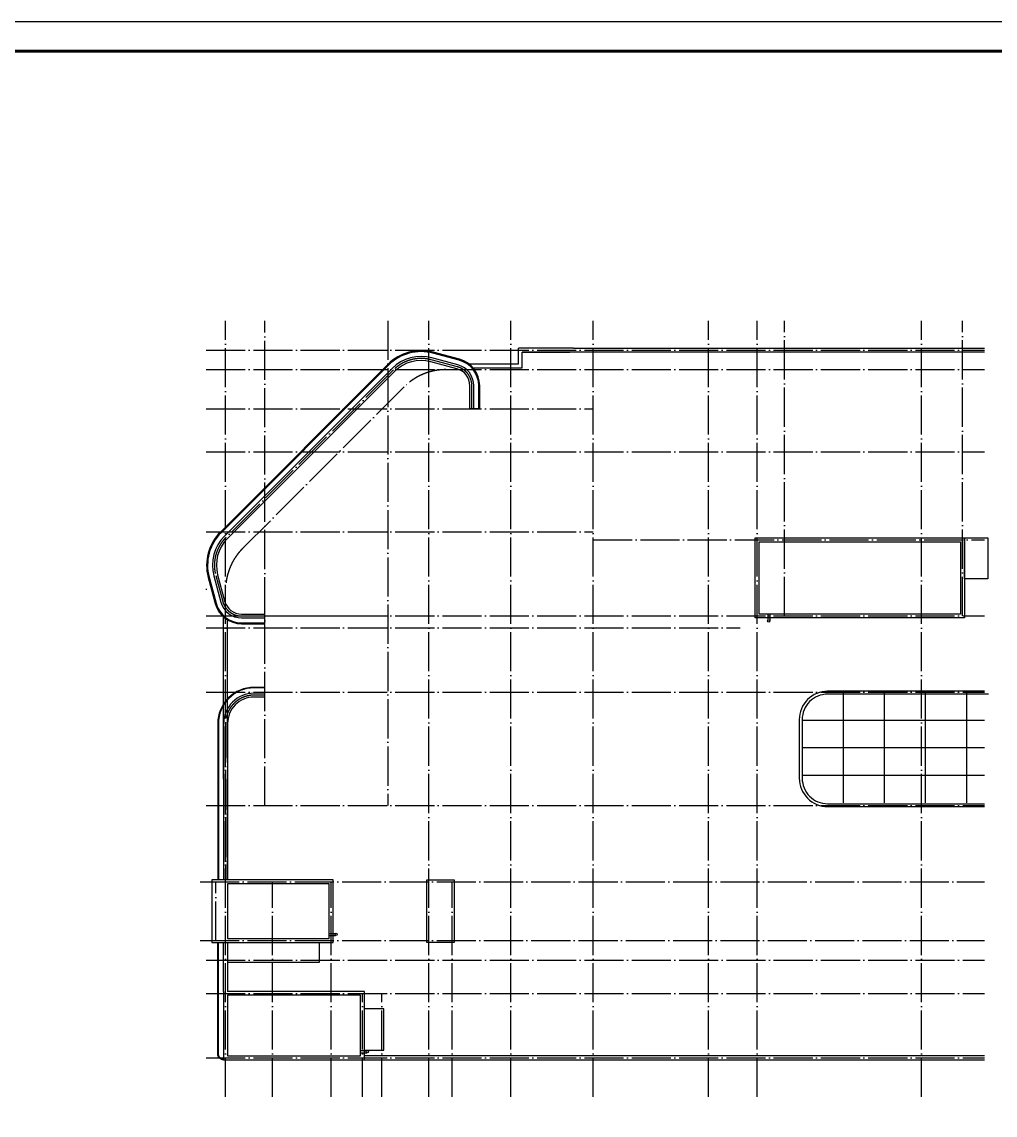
# Model space of a CAD drawing. Extents: x -737978 to 768813, y -372247 to 1140308.
# Drawn here: x 180931 to 230726, y -126728 to -70811 of the extents above; entities that cross this region are included whole.
import ezdxf

# ---------------------------------------------------------------- set-up
doc = ezdxf.new("R2010")
doc.units = 0
doc.header["$LTSCALE"] = 1000
doc.header["$MEASUREMENT"] = 0
doc.linetypes.add('DOTE', pattern=[2.42, 2, -0.2, 0.02, -0.2])
doc.layers.get('0').update_dxf_attribs({"linetype": 'CONTINUOUS'})
for name, color, linetype in [('0-外部构件', 6, 'CONTINUOUS'), ('A-HATC-PATT', 252, 'CONTINUOUS'), ('ATRIUM', 255, 'CONTINUOUS'), ('DOTE', 1, 'DOTE'), ('HZ', 7, 'CONTINUOUS'), ('J-DETL-立管管线', 181, 'CONTINUOUS'), ('PUB_TITLE', 4, 'CONTINUOUS'), ('WALL-PARAPET', 6, 'CONTINUOUS')]:
    doc.layers.add(name, color=color, linetype=linetype)

msp = doc.modelspace()

# ---------------------------------------------------------------- linework, layer by layer
msp.add_lwpolyline([(191454.1, -114898.4), (191454.1, -117698.4)])
at = {"layer": '0-外部构件', "color": 8}
for points in [[(203792.9, -88298.4), (206334.1, -88298.4), (206334.1, -87498.4)], [(204008.6, -88498.4), (206534.1, -88498.4), (206534.1, -87698.4)], [(204008.6, -88498.4), (206534.1, -88498.4), (206534.1, -87698.4), (208967.8, -87698.4)], [(209154.1, -87498.4), (206334.1, -87498.4)], [(230186.5, -87698.4), (206534.1, -87698.4)], [(209154.1, -87498.4), (230186.5, -87498.4)], [(191254.1, -105281.5), (191254.1, -101252.9)], [(191454.1, -105089.8), (191454.1, -101398.5)], [(230186.5, -123698.4), (198454.1, -123698.4)], [(198454.1, -123898.4), (230186.5, -123898.4)]]:
    msp.add_lwpolyline(points, dxfattribs=at)
at = {"layer": '0-外部构件'}
for points in [[(204354.1, -90598.4), (203854.1, -90598.4)], [(193354.1, -101598.4), (193354.1, -101098.4)], [(193354.1, -105348.4), (193354.1, -104848.4)]]:
    msp.add_lwpolyline(points, dxfattribs=at)
for points in [[(193354.1, -104848.4), (192804.1, -104848.4, 0.4142136), (190954.1, -106698.4), (190954.1, -114698.4)], [(193354.1, -104878.4), (192804.1, -104878.4, 0.4142136), (190984.1, -106698.4), (190984.1, -114698.4)], [(191254.1, -123898.4), (191254.1, -123898.4, -0.4142136), (190954.1, -123598.4), (190954.1, -117898.4)], [(191254.1, -123868.4, -0.4142136), (190984.1, -123598.4), (190984.1, -117898.4)]]:
    msp.add_lwpolyline(points, format="xyb", dxfattribs=at)
at = {"layer": 'A-HATC-PATT', "color": 8, "linetype": 'ByBlock'}
for p, q in [((222954.1, -105148.4), (222954.1, -110748.4)), ((225054.1, -105148.4), (225054.1, -110748.4)), ((227154.1, -105148.4), (227154.1, -110748.4)), ((229254.1, -105148.4), (229254.1, -110748.4)), ((230186.5, -106548.4), (220854.1, -106548.4)), ((230186.5, -107948.4), (220854.1, -107948.4)), ((230186.5, -109348.4), (220854.1, -109348.4))]:
    msp.add_line(p, q, dxfattribs=at)
at = {"layer": 'ATRIUM', "color": 8, "ltscale": 6}
for points in [[(230186.5, -105048.4), (222154.1, -105048.4, 0.4142136), (220704.1, -106498.4), (220704.1, -109498.4, 0.4142136), (222154.1, -110948.4), (230186.5, -110948.4)], [(230380.3, -105198.4), (222154.1, -105198.4, 0.4142136), (220854.1, -106498.4), (220854.1, -109498.4, 0.4142136), (222154.1, -110798.4), (230186.5, -110798.4)]]:
    msp.add_lwpolyline(points, format="xyb", dxfattribs=at)
at = {"layer": 'DOTE'}
for p, q in [((191354.1, -125798.4), (191354.1, -86098.4)), ((193354.1, -110898.4), (193354.1, -86098.4)), ((199654.1, -86098.4), (199654.1, -110898.4)), ((201754.1, -125798.4), (201754.1, -86098.4)), ((205954.1, -125798.4), (205954.1, -86098.4)), ((210154.1, -125798.4), (210154.1, -86098.4)), ((216054.1, -125798.4), (216054.1, -86098.4)), ((218554.1, -125798.4), (218554.1, -86098.4)), ((219954.1, -101198.4), (219954.1, -86098.4)), ((226954.1, -125798.4), (226954.1, -86098.4)), ((229054.1, -101198.4), (229054.1, -86098.4)), ((190354.1, -87598.4), (230186.5, -87598.4)), ((190354.1, -88598.4), (230186.5, -88598.4)), ((192232.8, -97737), (200492.7, -89477.1)), ((190354.1, -90598.4), (210154.1, -90598.4)), ((190354.1, -92798.4), (230186.5, -92798.4)), ((190354.1, -96898.4), (210154.1, -96898.4)), ((210154.1, -97298.4), (230186.5, -97298.4)), ((190354.1, -101198.4), (230186.5, -101198.4)), ((190354.1, -101798.4), (217685.9, -101798.4)), ((190354.1, -105098.4), (230186.5, -105098.4)), ((190354.1, -110898.4), (230186.5, -110898.4)), ((190054.1, -114798.4), (230186.5, -114798.4)), ((193754.1, -125798.4), (193754.1, -114798.4)), ((196754.1, -125798.4), (196754.1, -114798.4)), ((202954.1, -125798.4), (202954.1, -114798.4)), ((190054.1, -117798.4), (230186.5, -117798.4)), ((190354.1, -118798.4), (230186.5, -118798.4)), ((190354.1, -120498.4), (230186.5, -120498.4)), ((198354.1, -125798.4), (198354.1, -120498.4)), ((199354.1, -125798.4), (199354.1, -120498.4)), ((190354.1, -123798.4), (230186.5, -123798.4))]:
    msp.add_line(p, q, dxfattribs=at)
for points in [[(203954.1, -90598.4), (203954.1, -89419.3, 0.3394543), (203212.9, -88453.4), (201874.9, -88094.9, 0.2679492), (199943, -88612.5), (191368.2, -97187.3, 0.2679492), (190850.6, -99119.2), (191209.1, -100457.2, 0.3394543), (192175, -101198.4), (197842.4, -101198.4)], [(193354.1, -105248.4), (192804.1, -105248.4, 0.4142136), (191354.1, -106698.4), (191354.1, -114698.4)]]:
    msp.add_lwpolyline(points, format="xyb", dxfattribs=at)
for points in [[(229054.1, -101198.4), (229054.1, -97298.4)], [(190354.1, -99801), (190354.1, -99858.3)], [(190854.1, -117798.4), (190854.1, -114798.4)]]:
    msp.add_lwpolyline(points, dxfattribs=at)
for centre, start, end in [((202614, -91598.4), 90, 135), ((194354.1, -99858.3), 135, 180)]:
    msp.add_arc(centre, 3000, start, end, dxfattribs=at)
at = {"layer": 'HZ'}
for points in [[(218454.1, -97198.4), (229154.1, -97198.4), (229154.1, -101298.4), (218454.1, -101298.4)], [(229154.1, -97198.4), (230354.1, -97198.4), (230354.1, -99298.4), (229154.1, -99298.4)], [(218654.1, -97398.4), (228954.1, -97398.4), (228954.1, -101098.4), (218654.1, -101098.4)], [(201654.1, -114698.4), (203054.1, -114698.4), (203054.1, -117898.4), (201654.1, -117898.4)], [(198254.1, -120598.4), (191454.1, -120598.4), (191454.1, -123698.4), (198254.1, -123698.4)]]:
    msp.add_lwpolyline(points, close=True, dxfattribs=at)
at = {"layer": 'HZ', "color": 8}
for points in [[(191254.1, -109548.4), (191254.1, -103071.6)], [(191454.1, -108452.9), (191454.1, -103164.6)]]:
    msp.add_lwpolyline(points, dxfattribs=at)
at = {"layer": 'HZ'}
for points in [[(191454.1, -117898.4), (196854.1, -117898.4), (196854.1, -114698.4), (190654.1, -114698.4), (190654.1, -114898.4), (190654.1, -114898.4), (190654.1, -117898.4), (190654.1, -117898.4), (191454.1, -117898.4), (191454.1, -117898.4)], [(191454.1, -117698.4), (196654.1, -117698.4), (196654.1, -114898.4), (191454.1, -114898.4)], [(191254.1, -120398.4), (191254.1, -117898.4)], [(191454.1, -117898.4), (191454.1, -118898.4), (196154.1, -118898.4), (196154.1, -117898.4)], [(191454.1, -117898.4), (191454.1, -120398.4)], [(191254.1, -120398.4), (191254.1, -120398.4), (191254.1, -123898.4), (198454.1, -123898.4), (198454.1, -120398.4), (191454.1, -120398.4)], [(198454.1, -123398.4), (199454.1, -123398.4), (199454.1, -121298.4), (198454.1, -121298.4)]]:
    msp.add_lwpolyline(points, dxfattribs=at)
at = {"layer": 'J-DETL-立管管线', "color": 181}
for points in [[(219090.6, -101098.4), (219090.6, -101430.1)], [(219194.5, -101098.4), (219194.5, -101437.6)], [(196654.1, -117430.3), (196993.3, -117430.3)], [(196654.1, -117534.2), (196985.8, -117534.2)], [(198254.1, -123430.3), (198593.3, -123430.3)], [(198254.1, -123534.2), (198585.8, -123534.2)]]:
    msp.add_lwpolyline(points, dxfattribs=at)
for centre in [(219141.4, -101451.1), (197006.8, -117483.5), (198606.8, -123483.5)]:
    msp.add_circle(centre, 54.9, dxfattribs=at)
at = {"layer": 'PUB_TITLE'}
msp.add_lwpolyline([(95574.9, -159910.6), (253224.9, -159910.6), (253224.9, -70810.6), (95574.9, -70810.6)], close=True, dxfattribs=at)
at = {"layer": 'PUB_TITLE', "const_width": 150}
msp.add_lwpolyline([(99324.9, -158410.6), (251724.9, -158410.6), (251724.9, -72310.6), (99324.9, -72310.6)], close=True, dxfattribs=at)
at = {"layer": 'WALL-PARAPET'}
for points in [[(204354.1, -90598.4), (204354.1, -89419.3, 0.3394543), (203316.4, -88067), (201978.4, -87708.5, 0.2679492), (199660.2, -88329.6), (191085.4, -96904.5, 0.2679492), (190464.2, -99222.7), (190822.7, -100560.7, 0.3394543), (192175, -101598.4), (193354.1, -101598.4)], [(204304.1, -90598.4), (204304.1, -89419.3, 0.3394543), (203303.5, -88115.3), (201965.5, -87756.8, 0.2679492), (199695.6, -88365), (191120.7, -96939.8, 0.2679492), (190512.5, -99209.8), (190871, -100547.8, 0.3394543), (192175, -101548.4), (193354.1, -101548.4)], [(204054.1, -90598.4), (204054.1, -89419.3, 0.3394543), (203238.8, -88356.8), (201900.8, -87998.3, 0.2679492), (199872.3, -88541.8), (191297.5, -97116.6, 0.2679492), (190754, -99145.1), (191112.5, -100483.1, 0.3394543), (192175, -101298.4), (193354.1, -101298.4)], [(203854.1, -90598.4), (203854.1, -89419.3, 0.3394543), (203187, -88550), (201849, -88191.4, 0.2679492), (200013.8, -88683.2), (191438.9, -97258, 0.2679492), (190947.2, -99093.3), (191305.7, -100431.3, 0.3394543), (192175, -101098.4), (193354.1, -101098.4)], [(193354.1, -105148.4), (192804.1, -105148.4, 0.4142136), (191254.1, -106698.4), (191254.1, -114698.4)], [(193354.1, -105348.4), (192804.1, -105348.4, 0.4142136), (191454.1, -106698.4), (191454.1, -114698.4)]]:
    msp.add_lwpolyline(points, format="xyb", dxfattribs=at)
for points in [[(191254.1, -109548.4), (191254.1, -114698.4)], [(191454.1, -114698.4), (191454.1, -109548.4)]]:
    msp.add_lwpolyline(points, dxfattribs=at)

doc.saveas('drawing.dxf')
